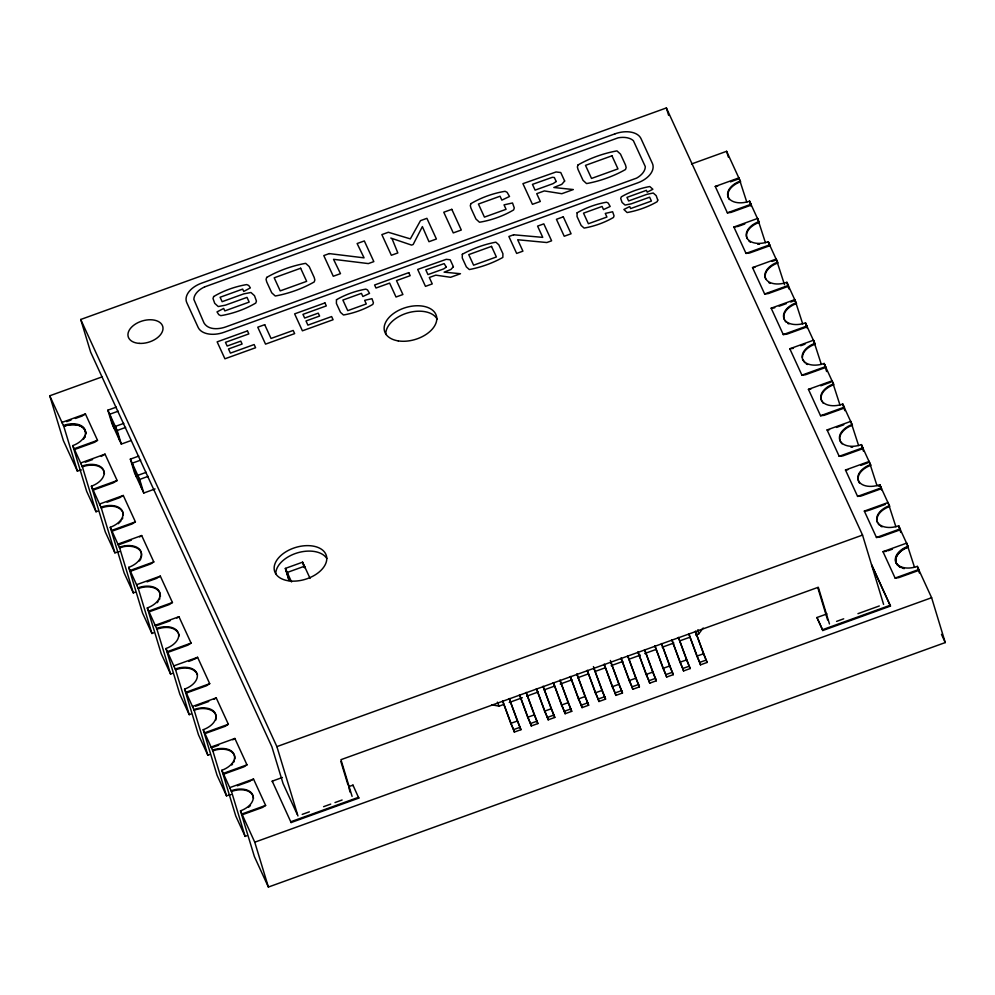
<?xml version="1.0" encoding="UTF-8"?>
<svg xmlns="http://www.w3.org/2000/svg" width="995" height="995" viewBox="0 0 995 995"><rect width="100%" height="100%" fill="white"/><g stroke="black" fill="none" stroke-linecap="round" stroke-linejoin="round"><path stroke-width="1.49" d="M392.067 238.75L397.838 252.941L391.346 255.28L381.856 234.609L388.349 232.258L410.338 238.887L420.487 220.654L426.905 218.328L436.407 239.011L428.969 241.698L422.377 226.599L413.149 244.509L411.544 245.093L390.774 238.041M84.836 437.34L85.234 436.146L83.518 439.193M122.348 519.017L122.746 517.823M141.141 557.896C144.586 546.205 127.285 544.078 119.674 548.046L110.271 527.288A17.885 11.007 -16.9 0 0 122.435 511.156A17.885 11.007 -16.9 0 0 101.03 507.164L114.898 552.834L119.4 551.616M159.387 599.674L159.785 598.48M215.691 720.218C219.136 708.539 201.823 706.4 194.224 710.38L184.585 689.112A17.885 11.007 -16.9 0 0 196.749 672.981A17.885 11.007 -16.9 0 0 175.344 668.976L189.224 714.659L190.903 714.012M233.937 761.996L234.335 760.802M121.029 520.87L118.293 523.718M139.437 560.944L140.755 559.09M157.247 602.696L158.068 601.527M231.798 765.018L232.619 763.849M695.704 635.121L698.627 634.064L703.179 628.019M248.514 807.293L250.429 805.602M83.555 415.213L85.408 413.932L97.522 440.312L94.749 442.228L74.438 449.553L74.202 448.745L97.522 440.312M121.191 496.841L123.281 495.473L135.395 521.853L132.26 523.892L111.95 531.231L111.701 530.41L135.395 521.853M139.598 536.914L141.688 535.546L153.802 561.926L150.668 563.966L130.357 571.304L130.109 570.483L153.802 561.926M158.23 577.498L160.319 576.13L172.433 602.51L169.299 604.55L148.989 611.888L148.74 611.067L172.433 602.51M176.874 618.069L178.963 616.713L191.077 643.093L187.931 645.133L167.633 652.471L167.384 651.65L191.077 643.093M194.46 659.337L197.595 657.297L209.709 683.677L206.574 685.717L186.264 693.055L186.015 692.234L209.709 683.677M214.136 699.236L216.238 697.881L228.352 724.26L225.206 726.3L204.908 733.626L204.659 732.817L228.352 724.26M232.78 739.82L234.87 738.464L246.984 764.844L243.85 766.884L223.539 774.209L223.29 773.401L246.984 764.844M251.412 780.403L253.514 779.048L265.628 805.428L262.481 807.467L242.183 814.793L241.934 813.985L265.628 805.428M101.279 456.431L105.035 454.155L117.149 480.535L113.393 482.799L93.082 490.137L92.834 489.329L117.149 480.535M898.97 526.604L908.36 547.063C901.184 549.016 891.197 558.369 897.963 565.583L896.196 563.195M102.373 376.782L49.75 395.786L63.767 426.308C71.18 423.049 85.906 423.497 85.856 434.255M49.75 395.786L63.381 440.648L77.399 471.17L79.09 470.523A18.034 11.107 -16.9 0 1 81.366 469.951M77.399 471.17L63.518 425.487A17.885 11.007 -16.9 0 1 84.923 429.492A17.885 11.007 -16.9 0 1 72.759 445.611L86.64 491.294L96.03 511.753L97.721 511.107M110.271 527.288L124.151 572.958L133.305 592.908L134.997 592.261M133.305 592.908L119.425 547.238A17.885 11.007 -16.9 0 1 140.83 551.23A17.885 11.007 -16.9 0 1 128.678 567.361L142.546 613.044L151.949 633.492L153.64 632.845M151.949 633.492L138.069 587.821A17.885 11.007 -16.9 0 1 159.474 591.814A17.885 11.007 -16.9 0 1 147.31 607.945L161.19 653.615L170.58 674.075L172.272 673.428M878.411 486.169L880.102 485.523L889.729 506.48C883.908 508.557 877.155 513.034 876.931 519.8M184.585 689.112L198.465 734.783L207.855 755.242L209.547 754.596M207.855 755.242L193.975 709.559A17.885 11.007 -16.9 0 1 215.38 713.564A17.885 11.007 -16.9 0 1 203.216 729.696L217.097 775.366L226.499 795.826L231.002 794.595M908.36 547.063C902.042 549.24 894.505 554.625 895.674 562.187M226.499 795.826L212.619 750.143A17.885 11.007 -16.9 0 1 234.024 754.148A17.885 11.007 -16.9 0 1 221.86 770.267L235.74 815.95L245.131 836.409L246.822 835.763M297.294 814.532L283.04 783.475L271.884 746.772L90.632 352.106L80.719 319.482L666.376 107.945L862.541 535.074L883.597 604.413M691.525 163.976L726.611 151.302L740.628 181.824C733.651 183.888 724.248 191.724 729.285 199.547M85.408 413.932L62.088 422.365L62.324 423.173M740.379 181.015A17.885 11.007 -16.9 0 0 728.216 197.134A17.885 11.007 -16.9 0 0 749.621 201.139L751.3 205.082L731.002 212.408L727.37 212.818L715.256 186.438L738.937 177.881L746.785 202.084M66.677 421.606L71.031 420.039M75.384 418.46L82.635 415.848M730.492 181.849L737.743 179.224M131.178 440.511L121.315 444.081L112 423.783L107.858 410.189L116.328 407.129M118.194 411.196L109.724 414.243L113.853 427.85M123.778 423.372L115.32 426.42L119.45 440.014M107.858 410.189L117.186 430.487L125.644 427.427M727.37 212.818L751.051 204.261M105.035 454.155L80.719 462.949L80.968 463.757M759.011 221.586A17.885 11.007 -16.9 0 0 746.847 237.718A17.885 11.007 -16.9 0 0 768.252 241.723L769.943 245.666L749.633 252.991L746.001 253.402L733.887 227.022L757.581 218.465L765.416 242.668M85.321 462.19L92.572 459.566M737.519 226.611L744.77 223.999M155.071 488.943L143.79 493.022L134.474 472.724L130.345 459.13L138.802 456.083M140.668 460.138L132.198 463.197L136.34 476.792M746.001 253.402L769.695 244.845M146.253 472.314L137.795 475.361L141.924 488.955M130.345 459.13L139.661 479.428L148.118 476.369M777.655 262.17A17.885 11.007 -16.9 0 0 765.491 278.301A17.885 11.007 -16.9 0 0 786.896 282.306L788.575 286.237L768.277 293.575L764.645 293.985L752.531 267.605L776.212 259.048L784.495 284.694M123.281 495.473L99.587 504.03L99.836 504.851M772.108 261.436L776.461 259.869L776.212 259.048M107.087 502.226L120.146 497.512M764.645 293.985L788.326 285.428M141.688 535.546L117.995 544.103L118.243 544.924L131.29 540.21M796.286 302.754A17.885 11.007 -16.9 0 0 784.122 318.885A17.885 11.007 -16.9 0 0 805.527 322.877L807.219 326.82L786.908 334.158L783.276 334.569L771.162 308.189L794.856 299.632L802.691 323.835M779.147 306.211L786.398 303.587M790.751 302.02L795.104 300.44L794.856 299.632M783.276 334.569L806.97 326.012M160.319 576.13L136.626 584.687L136.875 585.508M814.93 343.337A17.885 11.007 -16.9 0 0 802.766 359.469A17.885 11.007 -16.9 0 0 824.171 363.461L825.85 367.404L805.552 374.742L801.92 375.152L789.806 348.772L813.487 340.215L821.335 364.419M147.036 581.839L157.185 578.17M800.689 345.738L805.042 344.171M801.92 375.152L825.601 366.595M289.06 580.645L285.341 568.406L302.604 562.175L310.067 578.406M178.963 616.713L155.27 625.27L155.518 626.091M833.561 383.921A17.885 11.007 -16.9 0 0 821.397 400.052A17.885 11.007 -16.9 0 0 842.802 404.045L844.494 407.987L824.183 415.325L820.552 415.736L808.437 389.356L832.131 380.799L839.967 405.002M156.961 625.569L170.021 620.855M820.775 385.799L830.924 382.13M820.552 415.736L844.245 407.179M197.595 657.297L173.901 665.854L174.15 666.675M852.205 424.504A17.885 11.007 -16.9 0 0 840.041 440.623A17.885 11.007 -16.9 0 0 861.446 444.628L863.125 448.571L842.827 455.909L839.195 456.307L827.081 429.939L850.762 421.382L858.61 445.573M188.652 661.426L193.005 659.859M836.509 427.427L843.76 424.815M839.195 456.307L862.876 447.75M870.6 464.578A17.885 11.007 -16.9 0 0 858.449 480.709A17.885 11.007 -16.9 0 0 879.854 484.702L881.533 488.644L861.222 495.983L857.59 496.393L845.476 470.013L869.17 461.456L877.005 485.659M216.238 697.881L192.545 706.438L192.794 707.258M860.712 465.411L867.963 462.787M195.692 706.201L208.751 701.487M857.59 496.393L881.284 487.836M234.87 738.464L211.176 747.021L211.425 747.83L218.676 745.218M889.48 505.671A17.885 11.007 -16.9 0 0 877.316 521.79A17.885 11.007 -16.9 0 0 898.721 525.795L900.4 529.738L880.102 537.064L876.458 537.474L864.344 511.094L888.037 502.537L895.873 526.741M869.431 510.161L885.388 504.403M80.719 319.482L276.884 746.611L862.541 535.074M876.458 537.474L900.152 528.917M253.514 779.048L229.82 787.605L230.069 788.413M908.112 546.255A17.885 11.007 -16.9 0 0 895.948 562.374A17.885 11.007 -16.9 0 0 917.353 566.379L919.044 570.322L898.734 577.647L895.102 578.058L882.988 551.678L906.681 543.121L914.517 567.324M237.32 785.801L250.367 781.087M888.075 550.745L892.415 549.178M272.481 781.971L272.232 781.15L282.381 777.481M491.692 704.783L499.042 706.151L503.408 704.572M509.241 702.47L522.35 697.731M526.716 696.152L538.37 691.948M544.203 689.846L554.402 686.164M560.222 684.05L571.876 679.846M577.709 677.744L587.908 674.05M595.184 671.426L605.383 667.744M611.216 665.643L622.87 661.426M628.691 659.324L640.345 655.108M644.723 653.541L656.377 649.325M662.197 647.223L673.851 643.006M679.684 640.904L689.883 637.223M895.102 578.058L918.795 569.501M502.749 700.94L510.758 723.39L517.35 721.002L520.957 729.683L514.353 732.059L502.55 701.027M519.664 694.833L527.673 717.271L534.278 714.895L537.885 723.564L531.28 725.952L519.465 694.92M536.591 688.714L544.601 711.164L551.193 708.776L554.8 717.457L548.195 719.833L536.392 688.801M553.506 682.607L561.516 705.045L568.12 702.669L571.727 711.338L565.123 713.726L553.307 682.694M570.433 676.488L578.443 698.938L585.035 696.55L588.642 705.231L582.05 707.619L570.235 676.588M587.348 670.381L595.358 692.831L601.963 690.443L605.569 699.112L598.965 701.5L587.149 670.468M604.276 664.274L612.286 686.712L618.878 684.324L622.484 693.005L615.893 695.393L604.077 664.361M621.191 658.155L629.201 680.605L635.805 678.217L639.412 686.898L632.808 689.274L620.992 658.242M638.118 652.048L646.128 674.486L652.72 672.11L656.327 680.779L649.735 683.167L637.919 652.135M655.033 645.929L663.043 668.379L669.647 665.991L673.254 674.672L666.65 677.048L654.847 646.029M671.961 639.822L679.971 662.26L686.562 659.884L690.169 668.553L683.577 670.941L671.762 639.909M688.876 633.703L696.886 656.153L703.49 653.765L707.097 662.446L700.492 664.834L688.689 633.803M348.66 786.672L352.964 785.117L358.797 798.102L291.112 822.554L272.232 781.15M871.595 564.662L890.475 606.067L822.79 630.519L816.957 617.522L827.007 613.89M510.758 723.39L513.619 729.609L520.211 727.233M527.673 717.271L530.534 723.502L537.138 721.114M544.601 711.164L547.461 717.395L554.053 715.007M561.516 705.045L564.376 711.276L570.981 708.9M578.443 698.938L581.304 705.169L587.896 702.781M595.358 692.831L598.219 699.05L604.823 696.674M612.286 686.712L615.146 692.943L621.738 690.555M629.201 680.605L632.061 686.836L638.666 684.448M646.128 674.486L648.989 680.717L655.581 678.329M663.043 668.379L665.904 674.61L672.508 672.222M679.971 662.26L682.831 668.491L689.423 666.115M696.886 656.153L699.746 662.384L706.35 659.996M302.219 814.395L309.345 811.833M323.599 806.684L330.726 804.109M334.992 802.567L342.118 799.992M836.571 621.39L843.698 618.815M857.951 613.679L879.319 605.955M816.957 617.522L822.542 629.698L890.226 605.246M240.492 810.85L254.757 842.193L931.618 597.709L945.25 642.571L268.389 887.055L254.372 856.533L240.492 810.85A17.885 11.007 -16.9 0 0 252.655 794.731A17.885 11.007 -16.9 0 0 231.25 790.726L245.131 836.409M63.767 426.308C71.055 423.559 84.252 423.261 85.794 433.111M715.256 186.438L717.669 186.165M733.887 227.022L736.312 226.748M752.531 267.605L754.944 267.332M771.162 308.189L774.794 307.778M789.806 348.772L793.438 348.362M808.437 389.356L810.863 389.082M827.081 429.939L829.494 429.666M845.476 470.013L847.902 469.739M864.344 511.094L867.988 510.696M882.988 551.678L886.62 551.267M757.767 244.272L759.496 244.223M850.961 447.19L852.678 447.128M902.826 568.282L904.38 568.531L899.468 566.864M768.998 282.791L770.292 283.339M787.642 323.375L788.936 323.922M806.273 363.959L807.567 364.493M880.824 526.28L882.117 526.828M898.895 566.192L900.761 567.411M748.862 240.927L750.367 242.208M785.204 321.298L786.137 322.094M804.781 362.678L802.492 359.282M822.479 402.453L823.412 403.261M842.056 443.845C835.016 436.643 845.178 427.153 852.454 425.313L843.051 404.865M878.386 524.203L879.331 525.012M747.096 238.539C744.21 230.877 752.817 224.522 759.26 222.407L749.869 201.948M765.74 279.11C762.854 271.461 771.448 265.105 777.903 262.991L768.501 242.531M784.371 319.694C781.485 312.032 790.092 305.689 796.535 303.575L787.144 283.115M821.646 400.861C818.761 393.199 827.367 386.856 833.81 384.742L824.42 364.282M859.518 483.122C854.481 475.299 863.871 467.463 870.849 465.399L861.695 445.449M877.043 521.604L877.565 522.611M122.683 511.977C118.579 504.714 108.094 505.472 101.279 507.972L91.403 486.194A17.885 11.007 -16.9 0 0 103.567 470.075A17.885 11.007 -16.9 0 0 82.15 466.07L96.03 511.753M178.354 633.218C174.249 625.954 163.765 626.713 156.949 629.213L147.31 607.945M197.52 674.797C193.975 666.575 182.682 667.123 175.593 669.797L165.954 648.529A17.885 11.007 -16.9 0 0 178.105 632.397A17.885 11.007 -16.9 0 0 156.7 628.405L170.58 674.075M805.776 323.698L815.179 344.158C809.358 346.235 802.604 350.7 802.393 357.466M918.086 568.232L931.618 597.709M941.481 634.35L945.25 642.571M871.844 565.483L890.475 606.067M707.097 662.446L695.281 631.415M690.169 668.553L678.366 637.534M673.254 674.672L661.439 643.641M656.327 680.779L644.524 649.747M639.412 686.898L627.596 655.867M622.484 693.005L610.681 661.973M605.569 699.112L593.754 668.093M588.642 705.231L576.826 674.2M571.727 711.338L559.911 680.306M554.8 717.457L542.984 686.426M537.885 723.564L526.069 692.532M520.957 729.683L509.142 698.652M303.487 564.551L304.88 567.585L304.47 566.23L287.207 572.461L287.63 573.829L286.224 570.782L289.122 580.296M285.341 568.406L291.56 581.938M72.759 445.611L82.398 466.891C89.575 463.906 103.281 463.807 104.438 473.695M128.678 567.361L138.317 588.63C145.73 585.371 160.456 585.819 160.406 596.577M203.216 729.696L212.868 750.964C220.281 747.705 235.007 748.153 234.957 758.911M221.86 770.267L231.499 791.547C238.663 788.562 252.369 788.463 253.526 798.351M114.898 552.834L105.271 531.877L91.403 486.194M189.224 714.659L179.821 694.199L165.954 648.529M497.4 702.134L499.042 706.151M695.48 631.327L703.49 653.765M678.553 637.434L686.562 659.884M661.638 643.554L669.647 665.991M644.71 649.66L652.72 672.11M627.795 655.767L635.805 678.217M610.37 660.481L618.878 684.324M593.443 666.6L601.963 690.443M577.025 674.112L585.035 696.55M560.11 680.219L568.12 702.669M543.183 686.339L551.193 708.776M526.268 692.445L534.278 714.895M509.34 698.552L517.35 721.002M917.353 566.379L917.601 567.187M918.049 568.642L919.368 572.983M906.681 543.121L906.93 543.942M898.721 525.795L900.724 532.4M888.037 502.537L888.286 503.358M879.854 484.702L881.421 489.863M869.17 461.456L869.419 462.265M861.446 444.628L863.449 451.232M850.762 421.382L851.011 422.191M842.802 404.045L844.817 410.649M832.131 380.799L832.38 381.607M824.171 363.461L826.621 371.521M813.487 340.215L813.736 341.024M805.527 322.877L807.094 328.039M786.896 282.306L788.898 288.911M768.252 241.723L769.384 245.429M757.581 218.465L757.829 219.286M749.621 201.139L751.188 206.288M738.937 177.881L739.186 178.702M726.611 151.302L728.365 157.098M829.457 623.964L818.3 587.261L340.949 759.682L352.093 796.386M817.778 587.61L827.591 619.91M666.376 107.945L668.615 115.32M822.542 629.698L822.79 630.519M699.746 662.384L700.492 664.834M682.831 668.491L683.577 670.941M665.904 674.61L666.65 677.048M648.989 680.717L649.735 683.167M632.061 686.836L632.808 689.274M615.146 692.943L615.893 695.393M598.219 699.05L598.965 701.5M581.304 705.169L582.05 707.619M564.376 711.276L565.123 713.726M547.461 717.395L548.195 719.833M530.534 723.502L531.28 725.952M513.619 729.609L514.353 732.059M302.604 562.175L304.259 567.61M358.797 798.102L358.561 797.293L290.863 821.733L291.112 822.554M352.964 785.117L353.213 785.926M340.862 761.498L348.001 784.993M348.897 787.928L350.228 792.331M276.884 746.611L297.953 815.95M254.757 842.193L268.389 887.055M139.661 479.428L143.79 493.022M117.186 430.487L121.315 444.081M697.918 629.711L698.627 634.064M178.876 634.213L178.988 636.029M123.193 512.972L123.305 514.788M326.783 558.469A27.052 16.654 -16.9 0 1 287.443 580.632A27.052 16.654 -16.9 0 1 287.132 551.068A27.052 16.654 -16.9 0 1 326.783 558.469A27.052 16.654 -16.9 0 0 297.356 552.872A27.052 16.654 -16.9 0 0 275.777 573.742M385.811 334.469A27.052 16.654 -16.9 0 1 407.577 312.927A27.052 16.654 -16.9 0 1 437.24 319.258M213.664 296.56L213.017 298.525L214.721 303.338L218.253 306.559L225.517 305.142L247.009 297.381L249.173 302.094L224.808 310.9L223.676 308.45L217.009 311.895L218.8 314.669L220.815 315.664C232.88 313.661 245.267 309.246 255.79 303.04L256.436 301.075L254.496 295.702L250.951 292.493L243.638 293.923L222.134 301.696L220.094 297.256L242.668 289.097L243.75 291.448L250.367 287.891L248.725 285.466L246.71 284.582C235.293 286.498 223.564 290.602 213.664 296.56M266.71 277.406L266.063 279.359L266.71 281.896L271.722 292.791L275.254 296.012C288.637 293.612 302.405 288.687 314.209 281.946L314.855 279.993L314.196 277.443L309.196 266.548L305.664 263.339C292.281 265.715 278.488 270.652 266.71 277.406M470.933 203.639L470.299 205.592L470.946 208.129L475.946 219.024L479.49 222.246C491.269 220.305 503.37 216.002 513.631 209.92L514.278 207.955L512.512 202.968L504.03 204.87L506.069 209.311L484.428 217.121L478.421 204.037L500.05 196.226L501.853 200.132L509.527 196.475L507.089 192.309L505.087 191.301C493.296 193.217 481.194 197.545 470.933 203.639M578.008 164.959L577.374 166.924L578.02 169.448L583.02 180.344L586.565 183.577C599.948 181.165 613.716 176.239 625.519 169.498L626.154 167.546L625.507 165.008L620.494 154.113L616.962 150.892C603.579 153.28 589.799 158.205 578.008 164.959M462.314 254.285L462.265 257.979L466.369 266.921L469.329 269.546C480.834 267.369 492.624 263.153 502.848 257.431L502.91 253.713L498.806 244.782L495.871 242.171C484.354 244.335 472.538 248.563 462.314 254.285M336.472 299.744L336.397 303.438L340.501 312.38L343.486 314.992C353.598 313.238 363.946 309.557 372.814 304.395L373.411 302.754L371.981 298.687L364.643 300.353L366.297 303.948L347.74 310.651L342.877 300.067L361.434 293.363L362.876 296.498L369.543 293.376L367.516 289.931L365.824 289.135C355.7 290.901 345.352 294.582 336.472 299.744M577.112 212.818L577.038 216.524L581.142 225.455L584.127 228.079C594.251 226.325 604.587 222.631 613.455 217.47L614.052 215.84L612.621 211.761L605.283 213.427L606.938 217.034L588.381 223.738L583.518 213.154L602.087 206.45L603.517 209.584L610.184 206.462L608.169 203.017L606.465 202.221C596.341 203.987 585.993 207.669 577.112 212.818M657.77 200.057L657.185 201.686C648.068 206.948 637.472 210.704 627.111 212.544L623.89 209.472L629.711 206.574L630.631 208.564L651.414 201.065L649.635 197.184L631.327 203.801L625.071 205.069L622.086 202.458L620.706 198.502L621.303 196.873C629.897 191.799 639.959 188.304 649.785 186.538L652.869 189.249L647.247 192.159L646.414 190.343L626.974 197.371L628.616 200.953L647.011 194.299L653.242 193.018L656.19 195.642L657.77 200.057M564.65 181.015L561.765 184.349L553.829 187.495L573.331 189.547L561.814 193.714L544.327 190.928L536.728 193.677L540.31 201.475L532.424 204.323L522.922 183.652L556.068 171.961L560.757 172.533L564.65 181.015M556.18 181.513L553.145 183.615L535.099 190.132L532.462 184.374L552.3 177.321L554.327 177.483L556.18 181.513M453.397 266.735L450.897 269.483L444.093 272.157L460.474 273.724L450.598 277.294L435.798 275.155L429.305 277.493L432.253 283.911L425.474 286.361L417.689 269.421L446.233 259.334L450.188 259.77L453.397 266.735M446.32 267.095L443.695 268.899L427.974 274.583L425.81 269.881L444.143 263.625L446.32 267.095M204.597 286.908L202.545 287.953A18.034 11.107 -16.9 0 0 193.876 299.445L204 322.952C208.328 330.191 218.626 329.395 225.579 326.982L636.626 178.117A18.034 11.107 -16.9 0 0 645.295 166.613L633.392 140.693A18.034 11.107 -16.9 0 0 618.131 137.832L204.597 286.908M615.109 133.79L201.512 283.189A21.641 13.321 -16.9 0 0 186.799 302.691L198.154 327.43A21.641 13.321 -16.9 0 0 224.049 332.268L637.658 182.881A21.641 13.321 -16.9 0 0 652.372 163.367L641.016 138.628A21.641 13.321 -16.9 0 0 615.109 133.79M329.258 253.601L323.785 255.578L333.275 276.262L340.489 273.65L333.524 259.309L368.349 263.588L373.834 261.61L364.332 240.939L357.118 243.539L364.083 257.854L329.258 253.601M451.805 209.336L443.77 212.233L453.272 232.917L461.294 230.019L451.805 209.336M300.652 268.24L274.197 277.804L280.204 290.888L306.659 281.336L300.652 268.24M611.962 155.805L585.495 165.357L591.515 178.441L617.97 168.889L611.962 155.805M247.457 330.912L217.146 341.857L224.92 358.797L255.591 347.728L254.135 344.556L230.417 353.125L228.502 348.959L242.108 344.034L240.778 341.123L227.171 346.036L225.467 342.342L248.825 333.91L247.457 330.912M264.707 324.681L257.767 327.193L265.541 344.133L294.644 333.611L293.189 330.452L271.038 338.449L264.707 324.681M324.942 302.928L294.632 313.873L302.405 330.813L333.076 319.731L331.621 316.572L307.903 325.129L305.987 320.962L319.594 316.049L318.251 313.139L304.657 318.052L302.953 314.358L326.31 305.913L324.942 302.928M408.783 272.642L374.593 284.993L375.986 288.028L389.63 283.09L396.01 297.007L402.9 294.52L396.507 280.615L410.176 275.677L408.783 272.642M513.607 234.783L508.88 236.487L516.654 253.426L522.922 251.163L517.674 239.745L546.84 242.531L551.603 240.802L543.817 223.863L537.586 226.114L542.748 237.37L513.607 234.783M563.294 216.835L556.441 219.31L564.227 236.25L571.08 233.775L563.294 216.835M491.518 246.387L468.744 254.608L473.608 265.192L496.381 256.971L491.518 246.387M139.188 343.374A18.034 11.107 -16.9 0 0 162.794 326.634A18.034 11.107 -16.9 0 0 134.412 324.743A18.034 11.107 -16.9 0 0 139.188 343.374M398.274 340.899A27.052 16.654 -16.9 0 0 436.768 318.002A27.052 16.654 -16.9 0 0 396.346 311.646A27.052 16.654 -16.9 0 0 398.274 340.899"/></g></svg>
